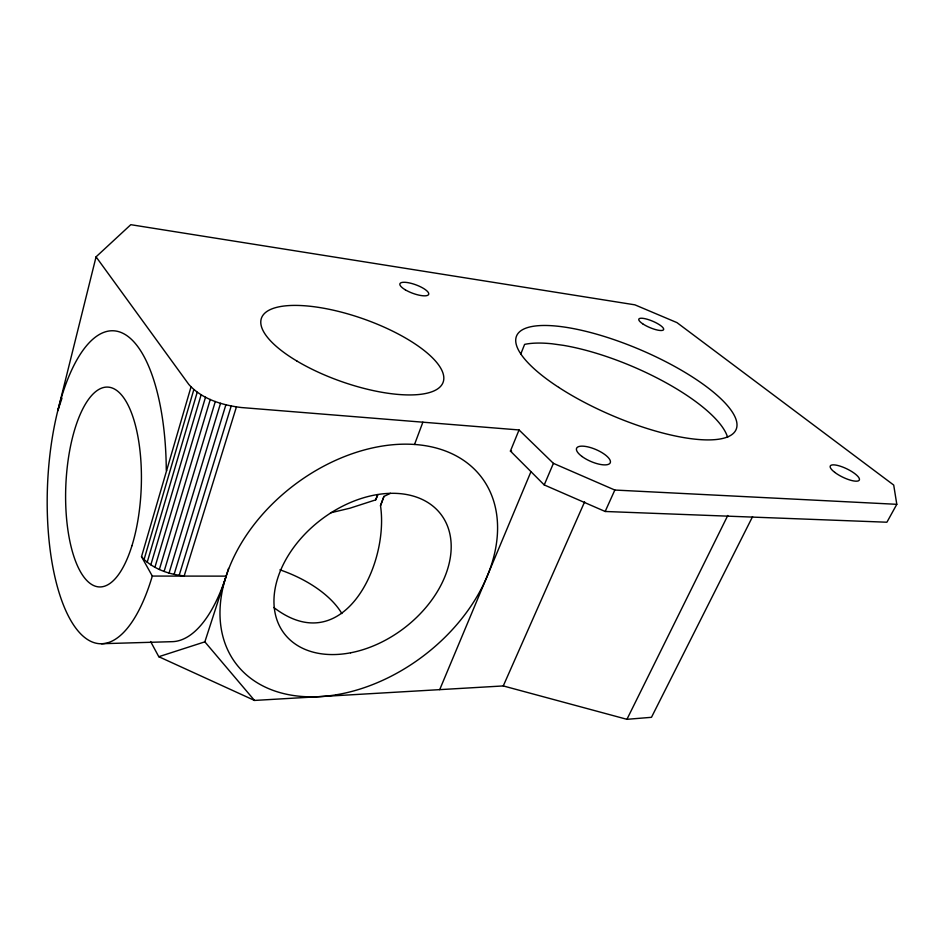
<?xml version="1.0" encoding="UTF-8"?>
<svg xmlns="http://www.w3.org/2000/svg" width="944" height="944" viewBox="0 0 944 944"><rect width="100%" height="100%" fill="white"/><g stroke="black" fill="none" stroke-linecap="round" stroke-linejoin="round"><path stroke-width="1.42" d="M96.064 256.839L188.8 384.42C201.922 399.194 222.383 405.224 241.428 407.537L519.047 429.957L510.421 451.067L544.228 484.933L605.163 511.483L886.912 522.221L896.8 504.32L893.708 485.063L676.978 322.624L634.899 304.841L130.803 224.684L96.064 256.839L57.82 410.723L61.974 398.144M150.603 641.519L158.793 656.705L204.86 641.849L226.159 576.135L152.303 576.064L141.517 556.665L190.983 387.016M236.401 406.97L184.198 575.911C169.672 574.507 154.934 569.527 144.078 559.485L193.815 389.636M147.205 562.235L197.213 392.244M150.828 564.854L201.143 394.769M154.91 567.285L205.521 397.188M159.359 569.503L210.276 399.442M164.103 571.439L215.315 401.495M169.047 573.079L220.542 403.3M174.109 574.377L225.864 404.834M390.427 493.299L383.937 496.438L380.503 505.701C389.294 564.76 342.884 660.529 273.795 607.488M179.183 575.333L231.186 406.062M330.53 512.828L349.953 508.191L375.688 499.872L377.635 494.585M380.503 505.701L383.937 496.438M414.534 444.459L422.877 422.192M520.817 353.941L524.616 344.383A118.578 37.087 23.1 0 1 552.146 343.793L563.426 345.351A118.578 37.087 23.1 0 1 727.612 437.343M439.703 689.639L530.823 472M544.228 484.933L553.408 463.362L519.047 429.957M375.688 499.872L377.694 495.27M158.793 656.705L254.502 700.436L503.27 685.934L584.619 501.866M605.163 511.483L614.839 490.042L896.8 504.32M503.27 685.934L626.934 719.316L727.789 515.471M752.569 516.651L651.478 717.31L626.934 719.316M101.504 643.725L172.068 641.672A151.748 63.602 -87.6 0 0 228.519 568.43M510.421 451.067L511.624 451.149M553.408 463.362L614.839 490.042M141.517 556.665L144.078 559.485M204.86 641.849L254.502 700.436M166.581 470.714L166.274 469.888A156.645 59.224 -87.6 0 0 89.114 342.825A156.645 59.224 -87.6 0 0 57.124 585.846A156.645 59.224 -87.6 0 0 152.303 576.064M279.931 569.822A87.863 46.185 17.8 0 1 341.87 613.588M336.324 694.772A154.12 107.109 -37.2 0 0 488.626 488.614A154.12 107.109 -37.2 0 0 251.399 528.109A154.12 107.109 -37.2 0 0 336.324 694.772M131.948 545.715A100.005 37.713 -87.6 0 0 111.085 387.642A100.005 37.713 -87.6 0 0 67.579 527.696A100.005 37.713 -87.6 0 0 131.948 545.715M350.59 652.8A98.447 68.298 -37.2 0 0 444.577 519.896A98.447 68.298 -37.2 0 0 292.522 549.054A98.447 68.298 -37.2 0 0 350.59 652.8M296.9 361.033A96.312 33.193 19.4 0 0 443.09 382.344A96.312 33.193 19.4 0 0 316.948 307.13A96.312 33.193 19.4 0 0 296.9 361.033M405.283 289.808A15.328 4.519 20.2 0 0 428.6 294.528A15.328 4.519 20.2 0 0 409.012 282.846A15.328 4.519 20.2 0 0 405.283 289.808M834.803 472.401A16.119 4.637 25.8 0 0 859.075 480.39A16.119 4.637 25.8 0 0 840.526 466.277A16.119 4.637 25.8 0 0 834.803 472.401M558.706 387.37A119.31 35.766 23.1 0 0 736.025 429.685A119.31 35.766 23.1 0 0 584.371 330.966A119.31 35.766 23.1 0 0 558.706 387.37M642.652 323.768A13.44 3.481 22.9 0 0 663.349 329.963A13.44 3.481 22.9 0 0 647.678 319.391A13.44 3.481 22.9 0 0 642.652 323.768M581.988 456.471A18.337 6.478 23.3 0 0 610.06 463.138A18.337 6.478 23.3 0 0 588.195 446.96A18.337 6.478 23.3 0 0 581.988 456.471"/></g></svg>
